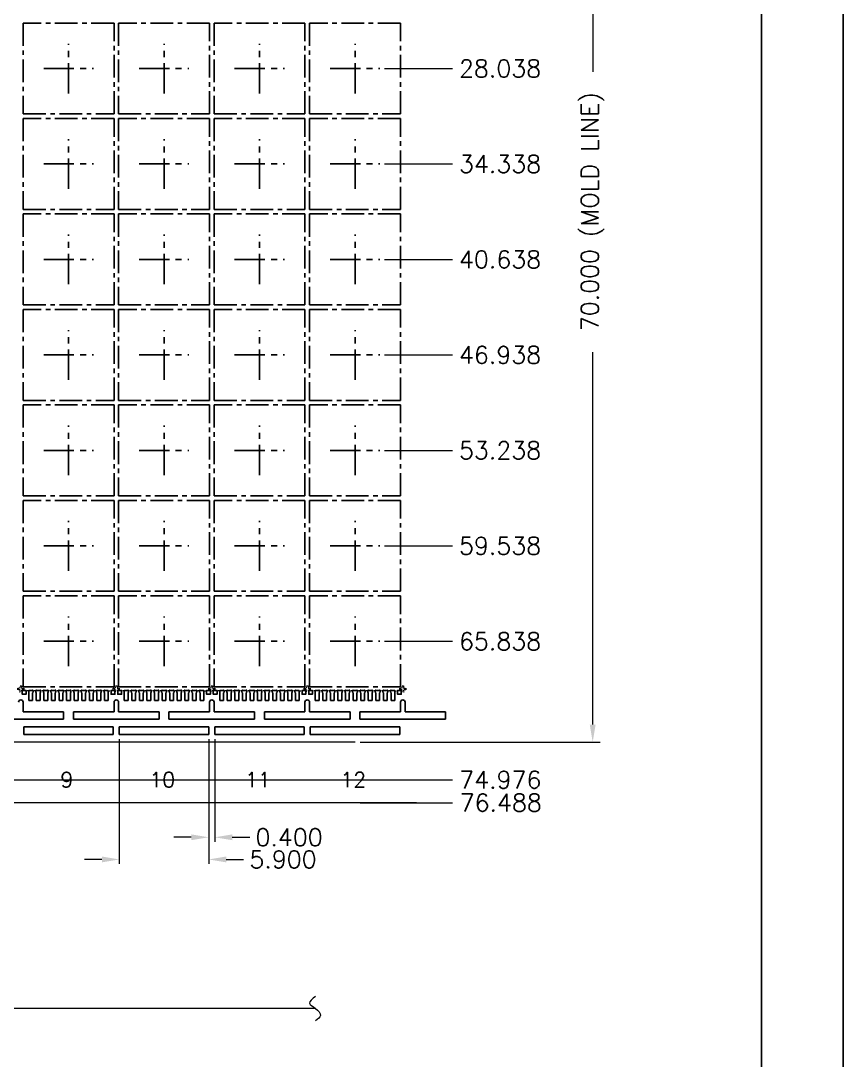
# Model space of a CAD drawing. Header units: millimetres. Extents: x 586 to 984, y 385 to 645.
# Drawn here: x 711.1 to 765.4, y 507 to 575.6 of the extents above; entities that cross this region are included whole.
import ezdxf

# ---------------------------------------------------------------- set-up
doc = ezdxf.new("R2010")
doc.units = ezdxf.units.MM
doc.linetypes.add('CENTER', pattern=[2, 1.25, -0.25, 0.25, -0.25])
doc.linetypes.add('HIDDEN', pattern=[0.375, 0.25, -0.125])
for name, color, linetype in [('1', 7, 'Continuous'), ('1D', 4, 'Continuous'), ('center', 1, 'Continuous'), ('LFBOT', 4, 'Continuous'), ('LFTOP', 7, 'Continuous'), ('PKG', 2, 'Continuous')]:
    doc.layers.add(name, color=color, linetype=linetype)
doc.layers.add('DIM', color=4, linetype='Continuous', lineweight=18)
doc.styles.add('SIMPLEX', font='SIMPLEX')

msp = doc.modelspace()

# ---------------------------------------------------------------- linework, layer by layer
at = {"elevation": -0.0633}
for points in [[(603.4226, 624.2966), (765.3863, 624.2966), (765.3863, 399.3883), (603.4226, 399.3883)], [(622.7784, 619.7368), (759.9941, 619.7368), (759.9941, 403.9208), (622.7784, 403.9208)]]:
    msp.add_lwpolyline(points, close=True, dxfattribs=at)
at = {"layer": '1', "ltscale": 10}
for p, q in [((711.2784, 530.6169, -0.0958), (711.2784, 529.9869, -0.0958)), ((717.2784, 529.9869, -0.0958), (717.2784, 530.6169, -0.0958)), ((717.5784, 530.6169, -0.0958), (717.5784, 529.9869, -0.0958)), ((723.5784, 529.9869, -0.0958), (723.5784, 530.6169, -0.0958)), ((723.8784, 530.6169, -0.0958), (723.8784, 529.9869, -0.0958)), ((729.8784, 529.9869, -0.0958), (729.8784, 530.6169, -0.0958)), ((730.1784, 530.6169, -0.0958), (730.1784, 529.9869, -0.0958)), ((736.1784, 529.9869, -0.0958), (736.1784, 530.6169, -0.0958)), ((736.4784, 530.6169, -0.0958), (736.4784, 529.9869, -0.0958)), ((713.9534, 529.9869, -0.0958), (711.2784, 529.9869, -0.0958)), ((713.9534, 529.4869, -0.0958), (713.9534, 529.9869, -0.0958)), ((717.2784, 529.9869, -0.0958), (714.6034, 529.9869, -0.0958)), ((714.6034, 529.9869, -0.0958), (714.6034, 529.4869, -0.0958)), ((720.2534, 529.9869, -0.0958), (717.5784, 529.9869, -0.0958)), ((720.2534, 529.4869, -0.0958), (720.2534, 529.9869, -0.0958)), ((723.5784, 529.9869, -0.0958), (720.9034, 529.9869, -0.0958)), ((720.9034, 529.9869, -0.0958), (720.9034, 529.4869, -0.0958)), ((726.5534, 529.9869, -0.0958), (723.8784, 529.9869, -0.0958)), ((726.5534, 529.4869, -0.0958), (726.5534, 529.9869, -0.0958)), ((729.8784, 529.9869, -0.0958), (727.2034, 529.9869, -0.0958)), ((727.2034, 529.9869, -0.0958), (727.2034, 529.4869, -0.0958)), ((732.8534, 529.9869, -0.0958), (730.1784, 529.9869, -0.0958)), ((732.8534, 529.4869, -0.0958), (732.8534, 529.9869, -0.0958)), ((736.1784, 529.9869, -0.0958), (733.5034, 529.9869, -0.0958)), ((733.5034, 529.9869, -0.0958), (733.5034, 529.4869, -0.0958)), ((739.1534, 529.9869, -0.0958), (736.4784, 529.9869, -0.0958)), ((739.1534, 529.4869, -0.0958), (739.1534, 529.9869, -0.0958)), ((708.3034, 529.4869, -0.0958), (713.9534, 529.4869, -0.0958)), ((714.6034, 529.4869, -0.0958), (720.2534, 529.4869, -0.0958)), ((720.9034, 529.4869, -0.0958), (726.5534, 529.4869, -0.0958)), ((727.2034, 529.4869, -0.0958), (732.8534, 529.4869, -0.0958)), ((733.5034, 529.4869, -0.0958), (739.1534, 529.4869, -0.0958))]:
    msp.add_line(p, q, dxfattribs=at)
at = {"layer": '1'}
for p, q in [((711.3284, 528.9869, -0.0958), (717.2284, 528.9869, -0.0958)), ((711.3284, 528.9869, -0.0958), (711.3284, 528.4869, -0.0958)), ((717.2284, 528.9869, -0.0958), (717.2284, 528.4869, -0.0958)), ((717.6284, 528.9869, -0.0958), (723.5284, 528.9869, -0.0958)), ((717.6284, 528.9869, -0.0958), (717.6284, 528.4869, -0.0958)), ((723.5284, 528.9869, -0.0958), (723.5284, 528.4869, -0.0958)), ((723.9284, 528.9869, -0.0958), (729.8284, 528.9869, -0.0958)), ((723.9284, 528.9869, -0.0958), (723.9284, 528.4869, -0.0958)), ((729.8284, 528.9869, -0.0958), (729.8284, 528.4869, -0.0958)), ((730.2284, 528.9869, -0.0958), (736.1284, 528.9869, -0.0958)), ((730.2284, 528.9869, -0.0958), (730.2284, 528.4869, -0.0958)), ((736.1284, 528.9869, -0.0958), (736.1284, 528.4869, -0.0958)), ((717.2284, 528.4869, -0.0958), (711.3284, 528.4869, -0.0958)), ((723.5284, 528.4869, -0.0958), (717.6284, 528.4869, -0.0958)), ((729.8284, 528.4869, -0.0958), (723.9284, 528.4869, -0.0958)), ((736.1284, 528.4869, -0.0958), (730.2284, 528.4869, -0.0958))]:
    msp.add_line(p, q, dxfattribs=at)
at = {"layer": '1', "color": 1, "lineweight": 0, "elevation": -0.0958}
msp.add_lwpolyline([(737.2284, 523.9869), (655.0784, 523.9869), (654.0784, 524.9869), (654.0784, 535.4869), (654.6784, 535.4869, 0.4142136), (655.0784, 535.8869), (655.0784, 555.0869, 0.4142136), (654.6784, 555.4869), (654.0784, 555.4869), (654.0784, 570.4869), (654.6784, 570.4869, 0.4142136), (655.0784, 570.8869), (655.0784, 590.0869, 0.4142136), (654.6784, 590.4869), (654.0784, 590.4869), (654.0784, 600.9869), (655.0784, 601.9869), (737.2284, 601.9869)], format="xyb", dxfattribs=at)
at = {"layer": '1', "ltscale": 10}
for centre in [(711.1284, 530.6169, -0.0958), (717.4284, 530.6169, -0.0958), (723.7284, 530.6169, -0.0958), (730.0284, 530.6169, -0.0958), (736.3284, 530.6169, -0.0958)]:
    msp.add_arc(centre, 0.15, 0, 180, dxfattribs=at)
at = {"layer": '1D', "linetype": 'HIDDEN', "lineweight": 0, "ltscale": 0.25, "elevation": -0.0958}
for points in [[(711.0334, 531.2919), (711.0784, 531.2919), (711.0784, 531.4369), (710.9284, 531.4369), (710.9284, 531.5369), (711.0784, 531.5369), (711.0784, 531.6869), (711.1784, 531.6869), (711.1784, 531.5369), (711.3284, 531.5369), (711.3284, 531.4369), (711.1784, 531.4369), (711.1784, 531.2919), (711.2234, 531.2919)], [(717.3334, 531.2919), (717.3784, 531.2919), (717.3784, 531.4369), (717.2284, 531.4369), (717.2284, 531.5369), (717.3784, 531.5369), (717.3784, 531.6869), (717.4784, 531.6869), (717.4784, 531.5369), (717.6284, 531.5369), (717.6284, 531.4369), (717.4784, 531.4369), (717.4784, 531.2919), (717.5234, 531.2919)], [(723.6334, 531.2919), (723.6784, 531.2919), (723.6784, 531.4369), (723.5284, 531.4369), (723.5284, 531.5369), (723.6784, 531.5369), (723.6784, 531.6869), (723.7784, 531.6869), (723.7784, 531.5369), (723.9284, 531.5369), (723.9284, 531.4369), (723.7784, 531.4369), (723.7784, 531.2919), (723.8234, 531.2919)], [(729.9334, 531.2919), (729.9784, 531.2919), (729.9784, 531.4369), (729.8284, 531.4369), (729.8284, 531.5369), (729.9784, 531.5369), (729.9784, 531.6869), (730.0784, 531.6869), (730.0784, 531.5369), (730.2284, 531.5369), (730.2284, 531.4369), (730.0784, 531.4369), (730.0784, 531.2919), (730.1234, 531.2919)], [(736.2334, 531.2919), (736.2784, 531.2919), (736.2784, 531.4369), (736.1284, 531.4369), (736.1284, 531.5369), (736.2784, 531.5369), (736.2784, 531.6869), (736.3784, 531.6869), (736.3784, 531.5369), (736.5284, 531.5369), (736.5284, 531.4369), (736.3784, 531.4369), (736.3784, 531.2919), (736.4234, 531.2919)]]:
    msp.add_lwpolyline(points, dxfattribs=at)
at = {"layer": 'center', "linetype": 'CENTER', "ltscale": 1.6}
for p, q in [((714.2784, 570.7969, -0.0958), (714.2784, 574.0769, -0.0958)), ((720.5784, 570.7969, -0.0958), (720.5784, 574.0769, -0.0958)), ((726.8784, 570.7969, -0.0958), (726.8784, 574.0769, -0.0958)), ((733.1784, 570.7969, -0.0958), (733.1784, 574.0769, -0.0958)), ((712.6384, 572.4369, -0.0958), (715.9184, 572.4369, -0.0958)), ((718.9384, 572.4369, -0.0958), (722.2184, 572.4369, -0.0958)), ((725.2384, 572.4369, -0.0958), (728.5184, 572.4369, -0.0958)), ((731.5384, 572.4369, -0.0958), (734.8184, 572.4369, -0.0958)), ((714.2784, 564.4969, -0.0958), (714.2784, 567.7769, -0.0958)), ((720.5784, 564.4969, -0.0958), (720.5784, 567.7769, -0.0958)), ((726.8784, 564.4969, -0.0958), (726.8784, 567.7769, -0.0958)), ((733.1784, 564.4969, -0.0958), (733.1784, 567.7769, -0.0958)), ((712.6384, 566.1369, -0.0958), (715.9184, 566.1369, -0.0958)), ((718.9384, 566.1369, -0.0958), (722.2184, 566.1369, -0.0958)), ((725.2384, 566.1369, -0.0958), (728.5184, 566.1369, -0.0958)), ((731.5384, 566.1369, -0.0958), (734.8184, 566.1369, -0.0958)), ((714.2784, 558.1969, -0.0958), (714.2784, 561.4769, -0.0958)), ((720.5784, 558.1969, -0.0958), (720.5784, 561.4769, -0.0958)), ((726.8784, 558.1969, -0.0958), (726.8784, 561.4769, -0.0958)), ((733.1784, 558.1969, -0.0958), (733.1784, 561.4769, -0.0958)), ((712.6384, 559.8369, -0.0958), (715.9184, 559.8369, -0.0958)), ((718.9384, 559.8369, -0.0958), (722.2184, 559.8369, -0.0958)), ((725.2384, 559.8369, -0.0958), (728.5184, 559.8369, -0.0958)), ((731.5384, 559.8369, -0.0958), (734.8184, 559.8369, -0.0958)), ((714.2784, 551.8969, -0.0958), (714.2784, 555.1769, -0.0958)), ((720.5784, 551.8969, -0.0958), (720.5784, 555.1769, -0.0958)), ((726.8784, 551.8969, -0.0958), (726.8784, 555.1769, -0.0958)), ((733.1784, 551.8969, -0.0958), (733.1784, 555.1769, -0.0958)), ((712.6384, 553.5369, -0.0958), (715.9184, 553.5369, -0.0958)), ((718.9384, 553.5369, -0.0958), (722.2184, 553.5369, -0.0958)), ((725.2384, 553.5369, -0.0958), (728.5184, 553.5369, -0.0958)), ((731.5384, 553.5369, -0.0958), (734.8184, 553.5369, -0.0958)), ((714.2784, 545.5969, -0.0958), (714.2784, 548.8769, -0.0958)), ((720.5784, 545.5969, -0.0958), (720.5784, 548.8769, -0.0958)), ((726.8784, 545.5969, -0.0958), (726.8784, 548.8769, -0.0958)), ((733.1784, 545.5969, -0.0958), (733.1784, 548.8769, -0.0958)), ((712.6384, 547.2369, -0.0958), (715.9184, 547.2369, -0.0958)), ((718.9384, 547.2369, -0.0958), (722.2184, 547.2369, -0.0958)), ((725.2384, 547.2369, -0.0958), (728.5184, 547.2369, -0.0958)), ((731.5384, 547.2369, -0.0958), (734.8184, 547.2369, -0.0958)), ((714.2784, 539.2969, -0.0958), (714.2784, 542.5769, -0.0958)), ((720.5784, 539.2969, -0.0958), (720.5784, 542.5769, -0.0958)), ((726.8784, 539.2969, -0.0958), (726.8784, 542.5769, -0.0958)), ((733.1784, 539.2969, -0.0958), (733.1784, 542.5769, -0.0958)), ((712.6384, 540.9369, -0.0958), (715.9184, 540.9369, -0.0958)), ((718.9384, 540.9369, -0.0958), (722.2184, 540.9369, -0.0958)), ((725.2384, 540.9369, -0.0958), (728.5184, 540.9369, -0.0958)), ((731.5384, 540.9369, -0.0958), (734.8184, 540.9369, -0.0958)), ((714.2784, 532.9969, -0.0958), (714.2784, 536.2769, -0.0958)), ((720.5784, 532.9969, -0.0958), (720.5784, 536.2769, -0.0958)), ((726.8784, 532.9969, -0.0958), (726.8784, 536.2769, -0.0958)), ((733.1784, 532.9969, -0.0958), (733.1784, 536.2769, -0.0958)), ((712.6384, 534.6369, -0.0958), (715.9184, 534.6369, -0.0958)), ((718.9384, 534.6369, -0.0958), (722.2184, 534.6369, -0.0958)), ((725.2384, 534.6369, -0.0958), (728.5184, 534.6369, -0.0958)), ((731.5384, 534.6369, -0.0958), (734.8184, 534.6369, -0.0958))]:
    msp.add_line(p, q, dxfattribs=at)
at = {"layer": 'DIM'}
for p, q in [((748.8597, 596.8369, -0.0958), (748.8597, 572.2147, -0.0958)), ((735.1184, 572.4369, -0.0958), (739.6029, 572.4369, -0.0958)), ((735.1184, 566.1369, -0.0958), (739.6029, 566.1369, -0.0958)), ((735.1184, 559.8369, -0.0958), (739.6029, 559.8369, -0.0958)), ((748.8597, 529.1369, -0.0958), (748.8597, 553.7192, -0.0958)), ((735.1184, 553.5369, -0.0958), (739.6029, 553.5369, -0.0958)), ((735.1184, 547.2369, -0.0958), (739.6029, 547.2369, -0.0958)), ((735.1184, 540.9369, -0.0958), (739.6029, 540.9369, -0.0958)), ((735.1184, 534.6369, -0.0958), (739.6029, 534.6369, -0.0958)), ((717.6284, 528.1869, -0.0958), (717.6284, 519.941, -0.0958)), ((723.5284, 528.1869, -0.0958), (723.5284, 519.941, -0.0958)), ((723.5284, 528.1869, -0.0958), (723.5284, 521.4026, -0.0958)), ((723.9284, 528.1869, -0.0958), (723.9284, 521.4026, -0.0958)), ((733.5234, 527.9869, -0.0958), (749.3563, 527.9869, -0.0958)), ((692.0904, 525.4989, -0.0958), (739.6029, 525.4989, -0.0958)), ((733.5234, 523.9869, -0.0958), (739.6029, 523.9869, -0.0958)), ((722.3784, 521.7026, -0.0958), (721.2284, 521.7026, -0.0958)), ((725.0784, 521.7026, -0.0958), (726.2284, 521.7026, -0.0958)), ((716.4784, 520.241, -0.0958), (715.3284, 520.241, -0.0958)), ((724.6784, 520.241, -0.0958), (725.8284, 520.241, -0.0958)), ((730.5784, 510.4138, -0.0958), (710.2014, 510.4138, -0.0958))]:
    msp.add_line(p, q, dxfattribs=at)
at = {"layer": 'DIM', "color": 1}
msp.add_line((733.1784, 527.9869, -0.0958), (658.5784, 527.9869, -0.0958), dxfattribs=at)
at = {"layer": 'DIM'}
msp.add_spline([(730.5784, 511.1924, -0.0958), (730.1788, 510.7516, -0.0958), (730.5784, 510.4138, -0.0958), (730.901, 509.9367, -0.0958), (730.5784, 509.5893, -0.0958)], degree=3, dxfattribs=at)
for points in [[(748.668, 529.1369, -0.0958), (749.0514, 529.1369, -0.0958), (748.8597, 527.9869, -0.0958)], [(722.3784, 521.8942, -0.0958), (722.3784, 521.5109, -0.0958), (723.5284, 521.7026, -0.0958)], [(725.0784, 521.8942, -0.0958), (725.0784, 521.5109, -0.0958), (723.9284, 521.7026, -0.0958)], [(716.4784, 520.4327, -0.0958), (716.4784, 520.0493, -0.0958), (717.6284, 520.241, -0.0958)], [(724.6784, 520.4327, -0.0958), (724.6784, 520.0493, -0.0958), (723.5284, 520.241, -0.0958)]]:
    msp.add_solid(points, dxfattribs=at)
at = {"layer": 'LFBOT', "linetype": 'HIDDEN', "lineweight": 5, "ltscale": 0.3}
for p, q in [((711.6534, 531.3669, -0.0958), (711.4734, 531.3669, -0.0958)), ((712.1184, 531.3669, -0.0958), (711.9384, 531.3669, -0.0958)), ((712.6184, 531.3669, -0.0958), (712.4384, 531.3669, -0.0958)), ((713.1184, 531.3669, -0.0958), (712.9384, 531.3669, -0.0958)), ((713.6184, 531.3669, -0.0958), (713.4384, 531.3669, -0.0958)), ((714.1184, 531.3669, -0.0958), (713.9384, 531.3669, -0.0958)), ((714.6184, 531.3669, -0.0958), (714.4384, 531.3669, -0.0958)), ((715.1184, 531.3669, -0.0958), (714.9384, 531.3669, -0.0958)), ((715.6184, 531.3669, -0.0958), (715.4384, 531.3669, -0.0958)), ((716.1184, 531.3669, -0.0958), (715.9384, 531.3669, -0.0958)), ((716.6184, 531.3669, -0.0958), (716.4384, 531.3669, -0.0958)), ((716.9034, 531.3669, -0.0958), (717.0834, 531.3669, -0.0958)), ((717.9534, 531.3669, -0.0958), (717.7734, 531.3669, -0.0958)), ((718.4184, 531.3669, -0.0958), (718.2384, 531.3669, -0.0958)), ((718.9184, 531.3669, -0.0958), (718.7384, 531.3669, -0.0958)), ((719.4184, 531.3669, -0.0958), (719.2384, 531.3669, -0.0958)), ((719.9184, 531.3669, -0.0958), (719.7384, 531.3669, -0.0958)), ((720.4184, 531.3669, -0.0958), (720.2384, 531.3669, -0.0958)), ((720.9184, 531.3669, -0.0958), (720.7384, 531.3669, -0.0958)), ((721.4184, 531.3669, -0.0958), (721.2384, 531.3669, -0.0958)), ((721.9184, 531.3669, -0.0958), (721.7384, 531.3669, -0.0958)), ((722.4184, 531.3669, -0.0958), (722.2384, 531.3669, -0.0958)), ((722.9184, 531.3669, -0.0958), (722.7384, 531.3669, -0.0958)), ((723.2034, 531.3669, -0.0958), (723.3834, 531.3669, -0.0958)), ((724.2534, 531.3669, -0.0958), (724.0734, 531.3669, -0.0958)), ((724.7184, 531.3669, -0.0958), (724.5384, 531.3669, -0.0958)), ((725.2184, 531.3669, -0.0958), (725.0384, 531.3669, -0.0958)), ((725.7184, 531.3669, -0.0958), (725.5384, 531.3669, -0.0958)), ((726.2184, 531.3669, -0.0958), (726.0384, 531.3669, -0.0958)), ((726.7184, 531.3669, -0.0958), (726.5384, 531.3669, -0.0958)), ((727.2184, 531.3669, -0.0958), (727.0384, 531.3669, -0.0958)), ((727.7184, 531.3669, -0.0958), (727.5384, 531.3669, -0.0958)), ((728.2184, 531.3669, -0.0958), (728.0384, 531.3669, -0.0958)), ((728.7184, 531.3669, -0.0958), (728.5384, 531.3669, -0.0958)), ((729.2184, 531.3669, -0.0958), (729.0384, 531.3669, -0.0958)), ((729.5034, 531.3669, -0.0958), (729.6834, 531.3669, -0.0958)), ((730.5534, 531.3669, -0.0958), (730.3734, 531.3669, -0.0958)), ((731.0184, 531.3669, -0.0958), (730.8384, 531.3669, -0.0958)), ((731.5184, 531.3669, -0.0958), (731.3384, 531.3669, -0.0958)), ((732.0184, 531.3669, -0.0958), (731.8384, 531.3669, -0.0958)), ((732.5184, 531.3669, -0.0958), (732.3384, 531.3669, -0.0958)), ((733.0184, 531.3669, -0.0958), (732.8384, 531.3669, -0.0958)), ((733.5184, 531.3669, -0.0958), (733.3384, 531.3669, -0.0958)), ((734.0184, 531.3669, -0.0958), (733.8384, 531.3669, -0.0958)), ((734.5184, 531.3669, -0.0958), (734.3384, 531.3669, -0.0958)), ((735.0184, 531.3669, -0.0958), (734.8384, 531.3669, -0.0958)), ((735.5184, 531.3669, -0.0958), (735.3384, 531.3669, -0.0958)), ((735.8034, 531.3669, -0.0958), (735.9834, 531.3669, -0.0958))]:
    msp.add_line(p, q, dxfattribs=at)
at = {"layer": 'LFTOP', "color": 7}
for p, q in [((711.8884, 531.3919, -0.0958), (711.6534, 531.3919, -0.0958)), ((711.6534, 531.3919, -0.0958), (711.6534, 530.7369, -0.0958)), ((711.9034, 531.2369, -0.0958), (711.9384, 531.2869, -0.0958)), ((711.9034, 530.7369, -0.0958), (711.9034, 531.2369, -0.0958)), ((711.9384, 531.2869, -0.0958), (711.9384, 531.3919, -0.0958)), ((712.1184, 531.3919, -0.0958), (712.1184, 531.2869, -0.0958)), ((712.1184, 531.2869, -0.0958), (712.1534, 531.2369, -0.0958)), ((712.1534, 530.7369, -0.0958), (712.1534, 531.2369, -0.0958)), ((712.3884, 531.3919, -0.0958), (712.1684, 531.3919, -0.0958)), ((712.4034, 531.2369, -0.0958), (712.4384, 531.2869, -0.0958)), ((712.4034, 530.7369, -0.0958), (712.4034, 531.2369, -0.0958)), ((712.4384, 531.2869, -0.0958), (712.4384, 531.3919, -0.0958)), ((712.6184, 531.3919, -0.0958), (712.6184, 531.2869, -0.0958)), ((712.6184, 531.2869, -0.0958), (712.6534, 531.2369, -0.0958)), ((712.6534, 530.7369, -0.0958), (712.6534, 531.2369, -0.0958)), ((712.8884, 531.3919, -0.0958), (712.6684, 531.3919, -0.0958)), ((712.9034, 531.2369, -0.0958), (712.9384, 531.2869, -0.0958)), ((712.9034, 530.7369, -0.0958), (712.9034, 531.2369, -0.0958)), ((712.9384, 531.2869, -0.0958), (712.9384, 531.3919, -0.0958)), ((713.1184, 531.3919, -0.0958), (713.1184, 531.2869, -0.0958)), ((713.1184, 531.2869, -0.0958), (713.1534, 531.2369, -0.0958)), ((713.1534, 530.7369, -0.0958), (713.1534, 531.2369, -0.0958)), ((713.3884, 531.3919, -0.0958), (713.1684, 531.3919, -0.0958)), ((713.4034, 531.2369, -0.0958), (713.4384, 531.2869, -0.0958)), ((713.4034, 530.7369, -0.0958), (713.4034, 531.2369, -0.0958)), ((713.4384, 531.2869, -0.0958), (713.4384, 531.3919, -0.0958)), ((713.6184, 531.3919, -0.0958), (713.6184, 531.2869, -0.0958)), ((713.6184, 531.2869, -0.0958), (713.6534, 531.2369, -0.0958)), ((713.6534, 530.7369, -0.0958), (713.6534, 531.2369, -0.0958)), ((713.8884, 531.3919, -0.0958), (713.6684, 531.3919, -0.0958)), ((713.9034, 531.2369, -0.0958), (713.9384, 531.2869, -0.0958)), ((713.9034, 530.7369, -0.0958), (713.9034, 531.2369, -0.0958)), ((713.9384, 531.2869, -0.0958), (713.9384, 531.3919, -0.0958)), ((714.1184, 531.3919, -0.0958), (714.1184, 531.2869, -0.0958)), ((714.1184, 531.2869, -0.0958), (714.1534, 531.2369, -0.0958)), ((714.1534, 530.7369, -0.0958), (714.1534, 531.2369, -0.0958)), ((714.3884, 531.3919, -0.0958), (714.1684, 531.3919, -0.0958)), ((714.4034, 531.2369, -0.0958), (714.4384, 531.2869, -0.0958)), ((714.4034, 530.7369, -0.0958), (714.4034, 531.2369, -0.0958)), ((714.4384, 531.2869, -0.0958), (714.4384, 531.3919, -0.0958)), ((714.6184, 531.3919, -0.0958), (714.6184, 531.2869, -0.0958)), ((714.6184, 531.2869, -0.0958), (714.6534, 531.2369, -0.0958)), ((714.6534, 530.7369, -0.0958), (714.6534, 531.2369, -0.0958)), ((714.8884, 531.3919, -0.0958), (714.6684, 531.3919, -0.0958)), ((714.9034, 531.2369, -0.0958), (714.9384, 531.2869, -0.0958)), ((714.9034, 530.7369, -0.0958), (714.9034, 531.2369, -0.0958)), ((714.9384, 531.2869, -0.0958), (714.9384, 531.3919, -0.0958)), ((715.1184, 531.3919, -0.0958), (715.1184, 531.2869, -0.0958)), ((715.1184, 531.2869, -0.0958), (715.1534, 531.2369, -0.0958)), ((715.1534, 530.7369, -0.0958), (715.1534, 531.2369, -0.0958)), ((715.3884, 531.3919, -0.0958), (715.1684, 531.3919, -0.0958)), ((715.4034, 531.2369, -0.0958), (715.4384, 531.2869, -0.0958)), ((715.4034, 530.7369, -0.0958), (715.4034, 531.2369, -0.0958)), ((715.4384, 531.2869, -0.0958), (715.4384, 531.3919, -0.0958)), ((715.6184, 531.3919, -0.0958), (715.6184, 531.2869, -0.0958)), ((715.6184, 531.2869, -0.0958), (715.6534, 531.2369, -0.0958)), ((715.6534, 530.7369, -0.0958), (715.6534, 531.2369, -0.0958)), ((715.8884, 531.3919, -0.0958), (715.6684, 531.3919, -0.0958)), ((715.9034, 531.2369, -0.0958), (715.9384, 531.2869, -0.0958)), ((715.9034, 530.7369, -0.0958), (715.9034, 531.2369, -0.0958)), ((715.9384, 531.2869, -0.0958), (715.9384, 531.3919, -0.0958)), ((716.1184, 531.3919, -0.0958), (716.1184, 531.2869, -0.0958)), ((716.1184, 531.2869, -0.0958), (716.1534, 531.2369, -0.0958)), ((716.1534, 530.7369, -0.0958), (716.1534, 531.2369, -0.0958)), ((716.3884, 531.3919, -0.0958), (716.1684, 531.3919, -0.0958)), ((716.4034, 531.2369, -0.0958), (716.4384, 531.2869, -0.0958)), ((716.4034, 530.7369, -0.0958), (716.4034, 531.2369, -0.0958)), ((716.4384, 531.2869, -0.0958), (716.4384, 531.3919, -0.0958)), ((716.6184, 531.3919, -0.0958), (716.6184, 531.2869, -0.0958)), ((716.6184, 531.2869, -0.0958), (716.6534, 531.2369, -0.0958)), ((716.6534, 530.7369, -0.0958), (716.6534, 531.2369, -0.0958)), ((716.9034, 531.3919, -0.0958), (716.6684, 531.3919, -0.0958)), ((716.9034, 530.7369, -0.0958), (716.9034, 531.3919, -0.0958)), ((718.1884, 531.3919, -0.0958), (717.9534, 531.3919, -0.0958)), ((717.9534, 531.3919, -0.0958), (717.9534, 530.7369, -0.0958)), ((718.2034, 531.2369, -0.0958), (718.2384, 531.2869, -0.0958)), ((718.2034, 530.7369, -0.0958), (718.2034, 531.2369, -0.0958)), ((718.2384, 531.2869, -0.0958), (718.2384, 531.3919, -0.0958)), ((718.4184, 531.3919, -0.0958), (718.4184, 531.2869, -0.0958)), ((718.4184, 531.2869, -0.0958), (718.4534, 531.2369, -0.0958)), ((718.4534, 530.7369, -0.0958), (718.4534, 531.2369, -0.0958)), ((718.6884, 531.3919, -0.0958), (718.4684, 531.3919, -0.0958)), ((718.7034, 531.2369, -0.0958), (718.7384, 531.2869, -0.0958)), ((718.7034, 530.7369, -0.0958), (718.7034, 531.2369, -0.0958)), ((718.7384, 531.2869, -0.0958), (718.7384, 531.3919, -0.0958)), ((718.9184, 531.3919, -0.0958), (718.9184, 531.2869, -0.0958)), ((718.9184, 531.2869, -0.0958), (718.9534, 531.2369, -0.0958)), ((718.9534, 530.7369, -0.0958), (718.9534, 531.2369, -0.0958)), ((719.1884, 531.3919, -0.0958), (718.9684, 531.3919, -0.0958)), ((719.2034, 531.2369, -0.0958), (719.2384, 531.2869, -0.0958)), ((719.2034, 530.7369, -0.0958), (719.2034, 531.2369, -0.0958)), ((719.2384, 531.2869, -0.0958), (719.2384, 531.3919, -0.0958)), ((719.4184, 531.3919, -0.0958), (719.4184, 531.2869, -0.0958)), ((719.4184, 531.2869, -0.0958), (719.4534, 531.2369, -0.0958)), ((719.4534, 530.7369, -0.0958), (719.4534, 531.2369, -0.0958)), ((719.6884, 531.3919, -0.0958), (719.4684, 531.3919, -0.0958)), ((719.7034, 531.2369, -0.0958), (719.7384, 531.2869, -0.0958)), ((719.7034, 530.7369, -0.0958), (719.7034, 531.2369, -0.0958)), ((719.7384, 531.2869, -0.0958), (719.7384, 531.3919, -0.0958)), ((719.9184, 531.3919, -0.0958), (719.9184, 531.2869, -0.0958)), ((719.9184, 531.2869, -0.0958), (719.9534, 531.2369, -0.0958)), ((719.9534, 530.7369, -0.0958), (719.9534, 531.2369, -0.0958)), ((720.1884, 531.3919, -0.0958), (719.9684, 531.3919, -0.0958)), ((720.2034, 531.2369, -0.0958), (720.2384, 531.2869, -0.0958)), ((720.2034, 530.7369, -0.0958), (720.2034, 531.2369, -0.0958)), ((720.2384, 531.2869, -0.0958), (720.2384, 531.3919, -0.0958)), ((720.4184, 531.3919, -0.0958), (720.4184, 531.2869, -0.0958)), ((720.4184, 531.2869, -0.0958), (720.4534, 531.2369, -0.0958)), ((720.4534, 530.7369, -0.0958), (720.4534, 531.2369, -0.0958)), ((720.6884, 531.3919, -0.0958), (720.4684, 531.3919, -0.0958)), ((720.7034, 531.2369, -0.0958), (720.7384, 531.2869, -0.0958)), ((720.7034, 530.7369, -0.0958), (720.7034, 531.2369, -0.0958)), ((720.7384, 531.2869, -0.0958), (720.7384, 531.3919, -0.0958)), ((720.9184, 531.3919, -0.0958), (720.9184, 531.2869, -0.0958)), ((720.9184, 531.2869, -0.0958), (720.9534, 531.2369, -0.0958)), ((720.9534, 530.7369, -0.0958), (720.9534, 531.2369, -0.0958)), ((721.1884, 531.3919, -0.0958), (720.9684, 531.3919, -0.0958)), ((721.2034, 531.2369, -0.0958), (721.2384, 531.2869, -0.0958)), ((721.2034, 530.7369, -0.0958), (721.2034, 531.2369, -0.0958)), ((721.2384, 531.2869, -0.0958), (721.2384, 531.3919, -0.0958)), ((721.4184, 531.3919, -0.0958), (721.4184, 531.2869, -0.0958)), ((721.4184, 531.2869, -0.0958), (721.4534, 531.2369, -0.0958)), ((721.4534, 530.7369, -0.0958), (721.4534, 531.2369, -0.0958)), ((721.6884, 531.3919, -0.0958), (721.4684, 531.3919, -0.0958)), ((721.7034, 531.2369, -0.0958), (721.7384, 531.2869, -0.0958)), ((721.7034, 530.7369, -0.0958), (721.7034, 531.2369, -0.0958)), ((721.7384, 531.2869, -0.0958), (721.7384, 531.3919, -0.0958)), ((721.9184, 531.3919, -0.0958), (721.9184, 531.2869, -0.0958)), ((721.9184, 531.2869, -0.0958), (721.9534, 531.2369, -0.0958)), ((721.9534, 530.7369, -0.0958), (721.9534, 531.2369, -0.0958)), ((722.1884, 531.3919, -0.0958), (721.9684, 531.3919, -0.0958)), ((722.2034, 531.2369, -0.0958), (722.2384, 531.2869, -0.0958)), ((722.2034, 530.7369, -0.0958), (722.2034, 531.2369, -0.0958)), ((722.2384, 531.2869, -0.0958), (722.2384, 531.3919, -0.0958)), ((722.4184, 531.3919, -0.0958), (722.4184, 531.2869, -0.0958)), ((722.4184, 531.2869, -0.0958), (722.4534, 531.2369, -0.0958)), ((722.4534, 530.7369, -0.0958), (722.4534, 531.2369, -0.0958)), ((722.6884, 531.3919, -0.0958), (722.4684, 531.3919, -0.0958)), ((722.7034, 531.2369, -0.0958), (722.7384, 531.2869, -0.0958)), ((722.7034, 530.7369, -0.0958), (722.7034, 531.2369, -0.0958)), ((722.7384, 531.2869, -0.0958), (722.7384, 531.3919, -0.0958)), ((722.9184, 531.3919, -0.0958), (722.9184, 531.2869, -0.0958)), ((722.9184, 531.2869, -0.0958), (722.9534, 531.2369, -0.0958)), ((722.9534, 530.7369, -0.0958), (722.9534, 531.2369, -0.0958)), ((723.2034, 531.3919, -0.0958), (722.9684, 531.3919, -0.0958)), ((723.2034, 530.7369, -0.0958), (723.2034, 531.3919, -0.0958)), ((724.4884, 531.3919, -0.0958), (724.2534, 531.3919, -0.0958)), ((724.2534, 531.3919, -0.0958), (724.2534, 530.7369, -0.0958)), ((724.5034, 531.2369, -0.0958), (724.5384, 531.2869, -0.0958)), ((724.5034, 530.7369, -0.0958), (724.5034, 531.2369, -0.0958)), ((724.5384, 531.2869, -0.0958), (724.5384, 531.3919, -0.0958)), ((724.7184, 531.3919, -0.0958), (724.7184, 531.2869, -0.0958)), ((724.7184, 531.2869, -0.0958), (724.7534, 531.2369, -0.0958)), ((724.7534, 530.7369, -0.0958), (724.7534, 531.2369, -0.0958)), ((724.9884, 531.3919, -0.0958), (724.7684, 531.3919, -0.0958)), ((725.0034, 531.2369, -0.0958), (725.0384, 531.2869, -0.0958)), ((725.0034, 530.7369, -0.0958), (725.0034, 531.2369, -0.0958)), ((725.0384, 531.2869, -0.0958), (725.0384, 531.3919, -0.0958)), ((725.2184, 531.3919, -0.0958), (725.2184, 531.2869, -0.0958)), ((725.2184, 531.2869, -0.0958), (725.2534, 531.2369, -0.0958)), ((725.2534, 530.7369, -0.0958), (725.2534, 531.2369, -0.0958)), ((725.4884, 531.3919, -0.0958), (725.2684, 531.3919, -0.0958)), ((725.5034, 531.2369, -0.0958), (725.5384, 531.2869, -0.0958)), ((725.5034, 530.7369, -0.0958), (725.5034, 531.2369, -0.0958)), ((725.5384, 531.2869, -0.0958), (725.5384, 531.3919, -0.0958)), ((725.7184, 531.3919, -0.0958), (725.7184, 531.2869, -0.0958)), ((725.7184, 531.2869, -0.0958), (725.7534, 531.2369, -0.0958)), ((725.7534, 530.7369, -0.0958), (725.7534, 531.2369, -0.0958)), ((725.9884, 531.3919, -0.0958), (725.7684, 531.3919, -0.0958)), ((726.0034, 531.2369, -0.0958), (726.0384, 531.2869, -0.0958)), ((726.0034, 530.7369, -0.0958), (726.0034, 531.2369, -0.0958)), ((726.0384, 531.2869, -0.0958), (726.0384, 531.3919, -0.0958)), ((726.2184, 531.3919, -0.0958), (726.2184, 531.2869, -0.0958)), ((726.2184, 531.2869, -0.0958), (726.2534, 531.2369, -0.0958)), ((726.2534, 530.7369, -0.0958), (726.2534, 531.2369, -0.0958)), ((726.4884, 531.3919, -0.0958), (726.2684, 531.3919, -0.0958)), ((726.5034, 531.2369, -0.0958), (726.5384, 531.2869, -0.0958)), ((726.5034, 530.7369, -0.0958), (726.5034, 531.2369, -0.0958)), ((726.5384, 531.2869, -0.0958), (726.5384, 531.3919, -0.0958)), ((726.7184, 531.3919, -0.0958), (726.7184, 531.2869, -0.0958)), ((726.7184, 531.2869, -0.0958), (726.7534, 531.2369, -0.0958)), ((726.7534, 530.7369, -0.0958), (726.7534, 531.2369, -0.0958)), ((726.9884, 531.3919, -0.0958), (726.7684, 531.3919, -0.0958)), ((727.0034, 531.2369, -0.0958), (727.0384, 531.2869, -0.0958)), ((727.0034, 530.7369, -0.0958), (727.0034, 531.2369, -0.0958)), ((727.0384, 531.2869, -0.0958), (727.0384, 531.3919, -0.0958)), ((727.2184, 531.3919, -0.0958), (727.2184, 531.2869, -0.0958)), ((727.2184, 531.2869, -0.0958), (727.2534, 531.2369, -0.0958)), ((727.2534, 530.7369, -0.0958), (727.2534, 531.2369, -0.0958)), ((727.4884, 531.3919, -0.0958), (727.2684, 531.3919, -0.0958)), ((727.5034, 531.2369, -0.0958), (727.5384, 531.2869, -0.0958)), ((727.5034, 530.7369, -0.0958), (727.5034, 531.2369, -0.0958)), ((727.5384, 531.2869, -0.0958), (727.5384, 531.3919, -0.0958)), ((727.7184, 531.3919, -0.0958), (727.7184, 531.2869, -0.0958)), ((727.7184, 531.2869, -0.0958), (727.7534, 531.2369, -0.0958)), ((727.7534, 530.7369, -0.0958), (727.7534, 531.2369, -0.0958)), ((727.9884, 531.3919, -0.0958), (727.7684, 531.3919, -0.0958)), ((728.0034, 531.2369, -0.0958), (728.0384, 531.2869, -0.0958)), ((728.0034, 530.7369, -0.0958), (728.0034, 531.2369, -0.0958)), ((728.0384, 531.2869, -0.0958), (728.0384, 531.3919, -0.0958)), ((728.2184, 531.3919, -0.0958), (728.2184, 531.2869, -0.0958)), ((728.2184, 531.2869, -0.0958), (728.2534, 531.2369, -0.0958)), ((728.2534, 530.7369, -0.0958), (728.2534, 531.2369, -0.0958)), ((728.4884, 531.3919, -0.0958), (728.2684, 531.3919, -0.0958)), ((728.5034, 531.2369, -0.0958), (728.5384, 531.2869, -0.0958)), ((728.5034, 530.7369, -0.0958), (728.5034, 531.2369, -0.0958)), ((728.5384, 531.2869, -0.0958), (728.5384, 531.3919, -0.0958)), ((728.7184, 531.3919, -0.0958), (728.7184, 531.2869, -0.0958)), ((728.7184, 531.2869, -0.0958), (728.7534, 531.2369, -0.0958)), ((728.7534, 530.7369, -0.0958), (728.7534, 531.2369, -0.0958)), ((728.9884, 531.3919, -0.0958), (728.7684, 531.3919, -0.0958)), ((729.0034, 531.2369, -0.0958), (729.0384, 531.2869, -0.0958)), ((729.0034, 530.7369, -0.0958), (729.0034, 531.2369, -0.0958)), ((729.0384, 531.2869, -0.0958), (729.0384, 531.3919, -0.0958)), ((729.2184, 531.3919, -0.0958), (729.2184, 531.2869, -0.0958)), ((729.2184, 531.2869, -0.0958), (729.2534, 531.2369, -0.0958)), ((729.2534, 530.7369, -0.0958), (729.2534, 531.2369, -0.0958)), ((729.5034, 531.3919, -0.0958), (729.2684, 531.3919, -0.0958)), ((729.5034, 530.7369, -0.0958), (729.5034, 531.3919, -0.0958)), ((730.7884, 531.3919, -0.0958), (730.5534, 531.3919, -0.0958)), ((730.5534, 531.3919, -0.0958), (730.5534, 530.7369, -0.0958)), ((730.8034, 531.2369, -0.0958), (730.8384, 531.2869, -0.0958)), ((730.8034, 530.7369, -0.0958), (730.8034, 531.2369, -0.0958)), ((730.8384, 531.2869, -0.0958), (730.8384, 531.3919, -0.0958)), ((731.0184, 531.3919, -0.0958), (731.0184, 531.2869, -0.0958)), ((731.0184, 531.2869, -0.0958), (731.0534, 531.2369, -0.0958)), ((731.0534, 530.7369, -0.0958), (731.0534, 531.2369, -0.0958)), ((731.2884, 531.3919, -0.0958), (731.0684, 531.3919, -0.0958)), ((731.3034, 531.2369, -0.0958), (731.3384, 531.2869, -0.0958)), ((731.3034, 530.7369, -0.0958), (731.3034, 531.2369, -0.0958)), ((731.3384, 531.2869, -0.0958), (731.3384, 531.3919, -0.0958)), ((731.5184, 531.3919, -0.0958), (731.5184, 531.2869, -0.0958)), ((731.5184, 531.2869, -0.0958), (731.5534, 531.2369, -0.0958)), ((731.5534, 530.7369, -0.0958), (731.5534, 531.2369, -0.0958)), ((731.7884, 531.3919, -0.0958), (731.5684, 531.3919, -0.0958)), ((731.8034, 531.2369, -0.0958), (731.8384, 531.2869, -0.0958)), ((731.8034, 530.7369, -0.0958), (731.8034, 531.2369, -0.0958)), ((731.8384, 531.2869, -0.0958), (731.8384, 531.3919, -0.0958)), ((732.0184, 531.3919, -0.0958), (732.0184, 531.2869, -0.0958)), ((732.0184, 531.2869, -0.0958), (732.0534, 531.2369, -0.0958)), ((732.0534, 530.7369, -0.0958), (732.0534, 531.2369, -0.0958)), ((732.2884, 531.3919, -0.0958), (732.0684, 531.3919, -0.0958)), ((732.3034, 531.2369, -0.0958), (732.3384, 531.2869, -0.0958)), ((732.3034, 530.7369, -0.0958), (732.3034, 531.2369, -0.0958)), ((732.3384, 531.2869, -0.0958), (732.3384, 531.3919, -0.0958)), ((732.5184, 531.3919, -0.0958), (732.5184, 531.2869, -0.0958)), ((732.5184, 531.2869, -0.0958), (732.5534, 531.2369, -0.0958)), ((732.5534, 530.7369, -0.0958), (732.5534, 531.2369, -0.0958)), ((732.7884, 531.3919, -0.0958), (732.5684, 531.3919, -0.0958)), ((732.8034, 531.2369, -0.0958), (732.8384, 531.2869, -0.0958)), ((732.8034, 530.7369, -0.0958), (732.8034, 531.2369, -0.0958)), ((732.8384, 531.2869, -0.0958), (732.8384, 531.3919, -0.0958)), ((733.0184, 531.3919, -0.0958), (733.0184, 531.2869, -0.0958)), ((733.0184, 531.2869, -0.0958), (733.0534, 531.2369, -0.0958)), ((733.0534, 530.7369, -0.0958), (733.0534, 531.2369, -0.0958)), ((733.2884, 531.3919, -0.0958), (733.0684, 531.3919, -0.0958)), ((733.3034, 531.2369, -0.0958), (733.3384, 531.2869, -0.0958)), ((733.3034, 530.7369, -0.0958), (733.3034, 531.2369, -0.0958)), ((733.3384, 531.2869, -0.0958), (733.3384, 531.3919, -0.0958)), ((733.5184, 531.3919, -0.0958), (733.5184, 531.2869, -0.0958)), ((733.5184, 531.2869, -0.0958), (733.5534, 531.2369, -0.0958)), ((733.5534, 530.7369, -0.0958), (733.5534, 531.2369, -0.0958)), ((733.7884, 531.3919, -0.0958), (733.5684, 531.3919, -0.0958)), ((733.8034, 531.2369, -0.0958), (733.8384, 531.2869, -0.0958)), ((733.8034, 530.7369, -0.0958), (733.8034, 531.2369, -0.0958)), ((733.8384, 531.2869, -0.0958), (733.8384, 531.3919, -0.0958)), ((734.0184, 531.3919, -0.0958), (734.0184, 531.2869, -0.0958)), ((734.0184, 531.2869, -0.0958), (734.0534, 531.2369, -0.0958)), ((734.0534, 530.7369, -0.0958), (734.0534, 531.2369, -0.0958)), ((734.2884, 531.3919, -0.0958), (734.0684, 531.3919, -0.0958)), ((734.3034, 531.2369, -0.0958), (734.3384, 531.2869, -0.0958)), ((734.3034, 530.7369, -0.0958), (734.3034, 531.2369, -0.0958)), ((734.3384, 531.2869, -0.0958), (734.3384, 531.3919, -0.0958)), ((734.5184, 531.3919, -0.0958), (734.5184, 531.2869, -0.0958)), ((734.5184, 531.2869, -0.0958), (734.5534, 531.2369, -0.0958)), ((734.5534, 530.7369, -0.0958), (734.5534, 531.2369, -0.0958)), ((734.7884, 531.3919, -0.0958), (734.5684, 531.3919, -0.0958)), ((734.8034, 531.2369, -0.0958), (734.8384, 531.2869, -0.0958)), ((734.8034, 530.7369, -0.0958), (734.8034, 531.2369, -0.0958)), ((734.8384, 531.2869, -0.0958), (734.8384, 531.3919, -0.0958)), ((735.0184, 531.3919, -0.0958), (735.0184, 531.2869, -0.0958)), ((735.0184, 531.2869, -0.0958), (735.0534, 531.2369, -0.0958)), ((735.0534, 530.7369, -0.0958), (735.0534, 531.2369, -0.0958)), ((735.2884, 531.3919, -0.0958), (735.0684, 531.3919, -0.0958)), ((735.3034, 531.2369, -0.0958), (735.3384, 531.2869, -0.0958)), ((735.3034, 530.7369, -0.0958), (735.3034, 531.2369, -0.0958)), ((735.3384, 531.2869, -0.0958), (735.3384, 531.3919, -0.0958)), ((735.5184, 531.3919, -0.0958), (735.5184, 531.2869, -0.0958)), ((735.5184, 531.2869, -0.0958), (735.5534, 531.2369, -0.0958)), ((735.5534, 530.7369, -0.0958), (735.5534, 531.2369, -0.0958)), ((735.8034, 531.3919, -0.0958), (735.5684, 531.3919, -0.0958)), ((735.8034, 530.7369, -0.0958), (735.8034, 531.3919, -0.0958))]:
    msp.add_line(p, q, dxfattribs=at)
at = {"layer": 'LFTOP'}
for p, q in [((711.6534, 530.7369, -0.0958), (711.9034, 530.7369, -0.0958)), ((712.1534, 530.7369, -0.0958), (712.4034, 530.7369, -0.0958)), ((712.6534, 530.7369, -0.0958), (712.9034, 530.7369, -0.0958)), ((713.1534, 530.7369, -0.0958), (713.4034, 530.7369, -0.0958)), ((713.6534, 530.7369, -0.0958), (713.9034, 530.7369, -0.0958)), ((714.1534, 530.7369, -0.0958), (714.4034, 530.7369, -0.0958)), ((714.6534, 530.7369, -0.0958), (714.9034, 530.7369, -0.0958)), ((715.1534, 530.7369, -0.0958), (715.4034, 530.7369, -0.0958)), ((715.6534, 530.7369, -0.0958), (715.9034, 530.7369, -0.0958)), ((716.1534, 530.7369, -0.0958), (716.4034, 530.7369, -0.0958)), ((716.6534, 530.7369, -0.0958), (716.9034, 530.7369, -0.0958)), ((717.9534, 530.7369, -0.0958), (718.2034, 530.7369, -0.0958)), ((718.4534, 530.7369, -0.0958), (718.7034, 530.7369, -0.0958)), ((718.9534, 530.7369, -0.0958), (719.2034, 530.7369, -0.0958)), ((719.4534, 530.7369, -0.0958), (719.7034, 530.7369, -0.0958)), ((719.9534, 530.7369, -0.0958), (720.2034, 530.7369, -0.0958)), ((720.4534, 530.7369, -0.0958), (720.7034, 530.7369, -0.0958)), ((720.9534, 530.7369, -0.0958), (721.2034, 530.7369, -0.0958)), ((721.4534, 530.7369, -0.0958), (721.7034, 530.7369, -0.0958)), ((721.9534, 530.7369, -0.0958), (722.2034, 530.7369, -0.0958)), ((722.4534, 530.7369, -0.0958), (722.7034, 530.7369, -0.0958)), ((722.9534, 530.7369, -0.0958), (723.2034, 530.7369, -0.0958)), ((724.2534, 530.7369, -0.0958), (724.5034, 530.7369, -0.0958)), ((724.7534, 530.7369, -0.0958), (725.0034, 530.7369, -0.0958)), ((725.2534, 530.7369, -0.0958), (725.5034, 530.7369, -0.0958)), ((725.7534, 530.7369, -0.0958), (726.0034, 530.7369, -0.0958)), ((726.2534, 530.7369, -0.0958), (726.5034, 530.7369, -0.0958)), ((726.7534, 530.7369, -0.0958), (727.0034, 530.7369, -0.0958)), ((727.2534, 530.7369, -0.0958), (727.5034, 530.7369, -0.0958)), ((727.7534, 530.7369, -0.0958), (728.0034, 530.7369, -0.0958)), ((728.2534, 530.7369, -0.0958), (728.5034, 530.7369, -0.0958)), ((728.7534, 530.7369, -0.0958), (729.0034, 530.7369, -0.0958)), ((729.2534, 530.7369, -0.0958), (729.5034, 530.7369, -0.0958)), ((730.5534, 530.7369, -0.0958), (730.8034, 530.7369, -0.0958)), ((731.0534, 530.7369, -0.0958), (731.3034, 530.7369, -0.0958)), ((731.5534, 530.7369, -0.0958), (731.8034, 530.7369, -0.0958)), ((732.0534, 530.7369, -0.0958), (732.3034, 530.7369, -0.0958)), ((732.5534, 530.7369, -0.0958), (732.8034, 530.7369, -0.0958)), ((733.0534, 530.7369, -0.0958), (733.3034, 530.7369, -0.0958)), ((733.5534, 530.7369, -0.0958), (733.8034, 530.7369, -0.0958)), ((734.0534, 530.7369, -0.0958), (734.3034, 530.7369, -0.0958)), ((734.5534, 530.7369, -0.0958), (734.8034, 530.7369, -0.0958)), ((735.0534, 530.7369, -0.0958), (735.3034, 530.7369, -0.0958)), ((735.5534, 530.7369, -0.0958), (735.8034, 530.7369, -0.0958))]:
    msp.add_line(p, q, dxfattribs=at)
at = {"layer": 'LFTOP', "color": 7, "elevation": -0.0958}
for points in [[(711.2234, 531.3919), (711.4734, 531.3919), (711.4734, 531.1419), (711.2234, 531.1419)], [(717.3334, 531.3919), (717.0834, 531.3919), (717.0834, 531.1419), (717.3334, 531.1419)], [(717.5234, 531.3919), (717.7734, 531.3919), (717.7734, 531.1419), (717.5234, 531.1419)], [(723.6334, 531.3919), (723.3834, 531.3919), (723.3834, 531.1419), (723.6334, 531.1419)], [(723.8234, 531.3919), (724.0734, 531.3919), (724.0734, 531.1419), (723.8234, 531.1419)], [(729.9334, 531.3919), (729.6834, 531.3919), (729.6834, 531.1419), (729.9334, 531.1419)], [(730.1234, 531.3919), (730.3734, 531.3919), (730.3734, 531.1419), (730.1234, 531.1419)], [(736.2334, 531.3919), (735.9834, 531.3919), (735.9834, 531.1419), (736.2334, 531.1419)]]:
    msp.add_lwpolyline(points, close=True, dxfattribs=at)
at = {"layer": 'LFTOP', "color": 7}
for centre in [(711.9134, 531.3919, -0.0958), (712.1434, 531.3919, -0.0958), (712.4134, 531.3919, -0.0958), (712.6434, 531.3919, -0.0958), (712.9134, 531.3919, -0.0958), (713.1434, 531.3919, -0.0958), (713.4134, 531.3919, -0.0958), (713.6434, 531.3919, -0.0958), (713.9134, 531.3919, -0.0958), (714.1434, 531.3919, -0.0958), (714.4134, 531.3919, -0.0958), (714.6434, 531.3919, -0.0958), (714.9134, 531.3919, -0.0958), (715.1434, 531.3919, -0.0958), (715.4134, 531.3919, -0.0958), (715.6434, 531.3919, -0.0958), (715.9134, 531.3919, -0.0958), (716.1434, 531.3919, -0.0958), (716.4134, 531.3919, -0.0958), (716.6434, 531.3919, -0.0958), (718.2134, 531.3919, -0.0958), (718.4434, 531.3919, -0.0958), (718.7134, 531.3919, -0.0958), (718.9434, 531.3919, -0.0958), (719.2134, 531.3919, -0.0958), (719.4434, 531.3919, -0.0958), (719.7134, 531.3919, -0.0958), (719.9434, 531.3919, -0.0958), (720.2134, 531.3919, -0.0958), (720.4434, 531.3919, -0.0958), (720.7134, 531.3919, -0.0958), (720.9434, 531.3919, -0.0958), (721.2134, 531.3919, -0.0958), (721.4434, 531.3919, -0.0958), (721.7134, 531.3919, -0.0958), (721.9434, 531.3919, -0.0958), (722.2134, 531.3919, -0.0958), (722.4434, 531.3919, -0.0958), (722.7134, 531.3919, -0.0958), (722.9434, 531.3919, -0.0958), (724.5134, 531.3919, -0.0958), (724.7434, 531.3919, -0.0958), (725.0134, 531.3919, -0.0958), (725.2434, 531.3919, -0.0958), (725.5134, 531.3919, -0.0958), (725.7434, 531.3919, -0.0958), (726.0134, 531.3919, -0.0958), (726.2434, 531.3919, -0.0958), (726.5134, 531.3919, -0.0958), (726.7434, 531.3919, -0.0958), (727.0134, 531.3919, -0.0958), (727.2434, 531.3919, -0.0958), (727.5134, 531.3919, -0.0958), (727.7434, 531.3919, -0.0958), (728.0134, 531.3919, -0.0958), (728.2434, 531.3919, -0.0958), (728.5134, 531.3919, -0.0958), (728.7434, 531.3919, -0.0958), (729.0134, 531.3919, -0.0958), (729.2434, 531.3919, -0.0958), (730.8134, 531.3919, -0.0958), (731.0434, 531.3919, -0.0958), (731.3134, 531.3919, -0.0958), (731.5434, 531.3919, -0.0958), (731.8134, 531.3919, -0.0958), (732.0434, 531.3919, -0.0958), (732.3134, 531.3919, -0.0958), (732.5434, 531.3919, -0.0958), (732.8134, 531.3919, -0.0958), (733.0434, 531.3919, -0.0958), (733.3134, 531.3919, -0.0958), (733.5434, 531.3919, -0.0958), (733.8134, 531.3919, -0.0958), (734.0434, 531.3919, -0.0958), (734.3134, 531.3919, -0.0958), (734.5434, 531.3919, -0.0958), (734.8134, 531.3919, -0.0958), (735.0434, 531.3919, -0.0958), (735.3134, 531.3919, -0.0958), (735.5434, 531.3919, -0.0958)]:
    msp.add_arc(centre, 0.025, 0, 180, dxfattribs=at)
at = {"layer": 'PKG', "color": 2, "linetype": 'CENTER', "ltscale": 1.2}
for p, q in [((717.2784, 575.4369, -0.0958), (711.2784, 575.4369, -0.0958)), ((711.2784, 575.4369, -0.0958), (711.2784, 569.4369, -0.0958)), ((717.2784, 569.4369, -0.0958), (717.2784, 575.4369, -0.0958)), ((723.5784, 575.4369, -0.0958), (717.5784, 575.4369, -0.0958)), ((717.5784, 575.4369, -0.0958), (717.5784, 569.4369, -0.0958)), ((723.5784, 569.4369, -0.0958), (723.5784, 575.4369, -0.0958)), ((729.8784, 575.4369, -0.0958), (723.8784, 575.4369, -0.0958)), ((723.8784, 575.4369, -0.0958), (723.8784, 569.4369, -0.0958)), ((729.8784, 569.4369, -0.0958), (729.8784, 575.4369, -0.0958)), ((736.1784, 575.4369, -0.0958), (730.1784, 575.4369, -0.0958)), ((730.1784, 575.4369, -0.0958), (730.1784, 569.4369, -0.0958)), ((736.1784, 569.4369, -0.0958), (736.1784, 575.4369, -0.0958)), ((711.2784, 569.4369, -0.0958), (717.2784, 569.4369, -0.0958)), ((717.5784, 569.4369, -0.0958), (723.5784, 569.4369, -0.0958)), ((723.8784, 569.4369, -0.0958), (729.8784, 569.4369, -0.0958)), ((730.1784, 569.4369, -0.0958), (736.1784, 569.4369, -0.0958)), ((717.2784, 569.1369, -0.0958), (711.2784, 569.1369, -0.0958)), ((711.2784, 569.1369, -0.0958), (711.2784, 563.1369, -0.0958)), ((717.2784, 563.1369, -0.0958), (717.2784, 569.1369, -0.0958)), ((723.5784, 569.1369, -0.0958), (717.5784, 569.1369, -0.0958)), ((717.5784, 569.1369, -0.0958), (717.5784, 563.1369, -0.0958)), ((723.5784, 563.1369, -0.0958), (723.5784, 569.1369, -0.0958)), ((729.8784, 569.1369, -0.0958), (723.8784, 569.1369, -0.0958)), ((723.8784, 569.1369, -0.0958), (723.8784, 563.1369, -0.0958)), ((729.8784, 563.1369, -0.0958), (729.8784, 569.1369, -0.0958)), ((736.1784, 569.1369, -0.0958), (730.1784, 569.1369, -0.0958)), ((730.1784, 569.1369, -0.0958), (730.1784, 563.1369, -0.0958)), ((736.1784, 563.1369, -0.0958), (736.1784, 569.1369, -0.0958)), ((711.2784, 563.1369, -0.0958), (717.2784, 563.1369, -0.0958)), ((717.2784, 562.8369, -0.0958), (711.2784, 562.8369, -0.0958)), ((711.2784, 562.8369, -0.0958), (711.2784, 556.8369, -0.0958)), ((717.2784, 556.8369, -0.0958), (717.2784, 562.8369, -0.0958)), ((717.5784, 563.1369, -0.0958), (723.5784, 563.1369, -0.0958)), ((723.5784, 562.8369, -0.0958), (717.5784, 562.8369, -0.0958)), ((717.5784, 562.8369, -0.0958), (717.5784, 556.8369, -0.0958)), ((723.5784, 556.8369, -0.0958), (723.5784, 562.8369, -0.0958)), ((723.8784, 563.1369, -0.0958), (729.8784, 563.1369, -0.0958)), ((729.8784, 562.8369, -0.0958), (723.8784, 562.8369, -0.0958)), ((723.8784, 562.8369, -0.0958), (723.8784, 556.8369, -0.0958)), ((729.8784, 556.8369, -0.0958), (729.8784, 562.8369, -0.0958)), ((730.1784, 563.1369, -0.0958), (736.1784, 563.1369, -0.0958)), ((736.1784, 562.8369, -0.0958), (730.1784, 562.8369, -0.0958)), ((730.1784, 562.8369, -0.0958), (730.1784, 556.8369, -0.0958)), ((736.1784, 556.8369, -0.0958), (736.1784, 562.8369, -0.0958)), ((711.2784, 556.8369, -0.0958), (717.2784, 556.8369, -0.0958)), ((717.2784, 556.5369, -0.0958), (711.2784, 556.5369, -0.0958)), ((711.2784, 556.5369, -0.0958), (711.2784, 550.5369, -0.0958)), ((717.2784, 550.5369, -0.0958), (717.2784, 556.5369, -0.0958)), ((717.5784, 556.8369, -0.0958), (723.5784, 556.8369, -0.0958)), ((723.5784, 556.5369, -0.0958), (717.5784, 556.5369, -0.0958)), ((717.5784, 556.5369, -0.0958), (717.5784, 550.5369, -0.0958)), ((723.5784, 550.5369, -0.0958), (723.5784, 556.5369, -0.0958)), ((723.8784, 556.8369, -0.0958), (729.8784, 556.8369, -0.0958)), ((729.8784, 556.5369, -0.0958), (723.8784, 556.5369, -0.0958)), ((723.8784, 556.5369, -0.0958), (723.8784, 550.5369, -0.0958)), ((729.8784, 550.5369, -0.0958), (729.8784, 556.5369, -0.0958)), ((730.1784, 556.8369, -0.0958), (736.1784, 556.8369, -0.0958)), ((736.1784, 556.5369, -0.0958), (730.1784, 556.5369, -0.0958)), ((730.1784, 556.5369, -0.0958), (730.1784, 550.5369, -0.0958)), ((736.1784, 550.5369, -0.0958), (736.1784, 556.5369, -0.0958)), ((711.2784, 550.5369, -0.0958), (717.2784, 550.5369, -0.0958)), ((717.2784, 550.2369, -0.0958), (711.2784, 550.2369, -0.0958)), ((711.2784, 550.2369, -0.0958), (711.2784, 544.2369, -0.0958)), ((717.2784, 544.2369, -0.0958), (717.2784, 550.2369, -0.0958)), ((717.5784, 550.5369, -0.0958), (723.5784, 550.5369, -0.0958)), ((723.5784, 550.2369, -0.0958), (717.5784, 550.2369, -0.0958)), ((717.5784, 550.2369, -0.0958), (717.5784, 544.2369, -0.0958)), ((723.5784, 544.2369, -0.0958), (723.5784, 550.2369, -0.0958)), ((723.8784, 550.5369, -0.0958), (729.8784, 550.5369, -0.0958)), ((729.8784, 550.2369, -0.0958), (723.8784, 550.2369, -0.0958)), ((723.8784, 550.2369, -0.0958), (723.8784, 544.2369, -0.0958)), ((729.8784, 544.2369, -0.0958), (729.8784, 550.2369, -0.0958)), ((730.1784, 550.5369, -0.0958), (736.1784, 550.5369, -0.0958)), ((736.1784, 550.2369, -0.0958), (730.1784, 550.2369, -0.0958)), ((730.1784, 550.2369, -0.0958), (730.1784, 544.2369, -0.0958)), ((736.1784, 544.2369, -0.0958), (736.1784, 550.2369, -0.0958)), ((711.2784, 544.2369, -0.0958), (717.2784, 544.2369, -0.0958)), ((717.5784, 544.2369, -0.0958), (723.5784, 544.2369, -0.0958)), ((723.8784, 544.2369, -0.0958), (729.8784, 544.2369, -0.0958)), ((730.1784, 544.2369, -0.0958), (736.1784, 544.2369, -0.0958)), ((717.2784, 543.9369, -0.0958), (711.2784, 543.9369, -0.0958)), ((711.2784, 543.9369, -0.0958), (711.2784, 537.9369, -0.0958)), ((717.2784, 537.9369, -0.0958), (717.2784, 543.9369, -0.0958)), ((723.5784, 543.9369, -0.0958), (717.5784, 543.9369, -0.0958)), ((717.5784, 543.9369, -0.0958), (717.5784, 537.9369, -0.0958)), ((723.5784, 537.9369, -0.0958), (723.5784, 543.9369, -0.0958)), ((729.8784, 543.9369, -0.0958), (723.8784, 543.9369, -0.0958)), ((723.8784, 543.9369, -0.0958), (723.8784, 537.9369, -0.0958)), ((729.8784, 537.9369, -0.0958), (729.8784, 543.9369, -0.0958)), ((736.1784, 543.9369, -0.0958), (730.1784, 543.9369, -0.0958)), ((730.1784, 543.9369, -0.0958), (730.1784, 537.9369, -0.0958)), ((736.1784, 537.9369, -0.0958), (736.1784, 543.9369, -0.0958)), ((711.2784, 537.9369, -0.0958), (717.2784, 537.9369, -0.0958)), ((717.5784, 537.9369, -0.0958), (723.5784, 537.9369, -0.0958)), ((723.8784, 537.9369, -0.0958), (729.8784, 537.9369, -0.0958)), ((730.1784, 537.9369, -0.0958), (736.1784, 537.9369, -0.0958)), ((717.2784, 537.6369, -0.0958), (711.2784, 537.6369, -0.0958)), ((711.2784, 537.6369, -0.0958), (711.2784, 531.6369, -0.0958)), ((717.2784, 531.6369, -0.0958), (717.2784, 537.6369, -0.0958)), ((723.5784, 537.6369, -0.0958), (717.5784, 537.6369, -0.0958)), ((717.5784, 537.6369, -0.0958), (717.5784, 531.6369, -0.0958)), ((723.5784, 531.6369, -0.0958), (723.5784, 537.6369, -0.0958)), ((729.8784, 537.6369, -0.0958), (723.8784, 537.6369, -0.0958)), ((723.8784, 537.6369, -0.0958), (723.8784, 531.6369, -0.0958)), ((729.8784, 531.6369, -0.0958), (729.8784, 537.6369, -0.0958)), ((736.1784, 537.6369, -0.0958), (730.1784, 537.6369, -0.0958)), ((730.1784, 537.6369, -0.0958), (730.1784, 531.6369, -0.0958)), ((736.1784, 531.6369, -0.0958), (736.1784, 537.6369, -0.0958)), ((711.2784, 531.6369, -0.0958), (717.2784, 531.6369, -0.0958)), ((717.5784, 531.6369, -0.0958), (723.5784, 531.6369, -0.0958)), ((723.8784, 531.6369, -0.0958), (729.8784, 531.6369, -0.0958)), ((730.1784, 531.6369, -0.0958), (736.1784, 531.6369, -0.0958))]:
    msp.add_line(p, q, dxfattribs=at)

# ---------------------------------------------------------------- texts
at = {"layer": 'DIM', "char_height": 1.15, "attachment_point": 5, "style": 'SIMPLEX'}
for s, insert in [('\\A1;28.038', (742.7505, 572.4369, -0.0958)), ('\\A1;34.338', (742.7505, 566.1369, -0.0958)), ('\\A1;40.638', (742.7505, 559.8369, -0.0958)), ('\\A1;46.938', (742.7505, 553.5369, -0.0958)), ('\\A1;53.238', (742.7505, 547.2369, -0.0958)), ('\\A1;59.538', (742.7505, 540.9369, -0.0958)), ('\\A1;65.838', (742.7505, 534.6369, -0.0958)), ('\\A1;74.976', (742.7681, 525.4989, -0.0958)), ('\\A1;76.488', (742.7955, 523.9869, -0.0958)), ('\\A1;0.400', (728.8284, 521.7026, -0.0958)), ('\\A1;5.900', (728.4284, 520.241, -0.0958))]:
    msp.add_mtext(s, dxfattribs=dict(at, insert=insert))
at = {"layer": 'DIM', "insert": (748.8597, 562.9869, -0.0958), "char_height": 1.15, "attachment_point": 5, "rotation": 90, "style": 'SIMPLEX'}
msp.add_mtext('70.000 (MOLD LINE)', dxfattribs=at)
at = {"layer": 'DIM', "char_height": 0.992064, "attachment_point": 5}
for s, insert in [('{\\Fsimplex|c0;9}', (714.1657, 525.4989, -0.0958)), ('{\\Fsimplex|c134;1\\Fsimplex|c0;0}', (720.4657, 525.4989, -0.0958)), ('{\\Fsimplex|c134;1\\Fsimplex|c0;1}', (726.7657, 525.4989, -0.0958)), ('{\\Fsimplex|c0;12}', (733.0657, 525.4989, -0.0958))]:
    msp.add_mtext(s, dxfattribs=dict(at, insert=insert))

doc.saveas('drawing.dxf')
